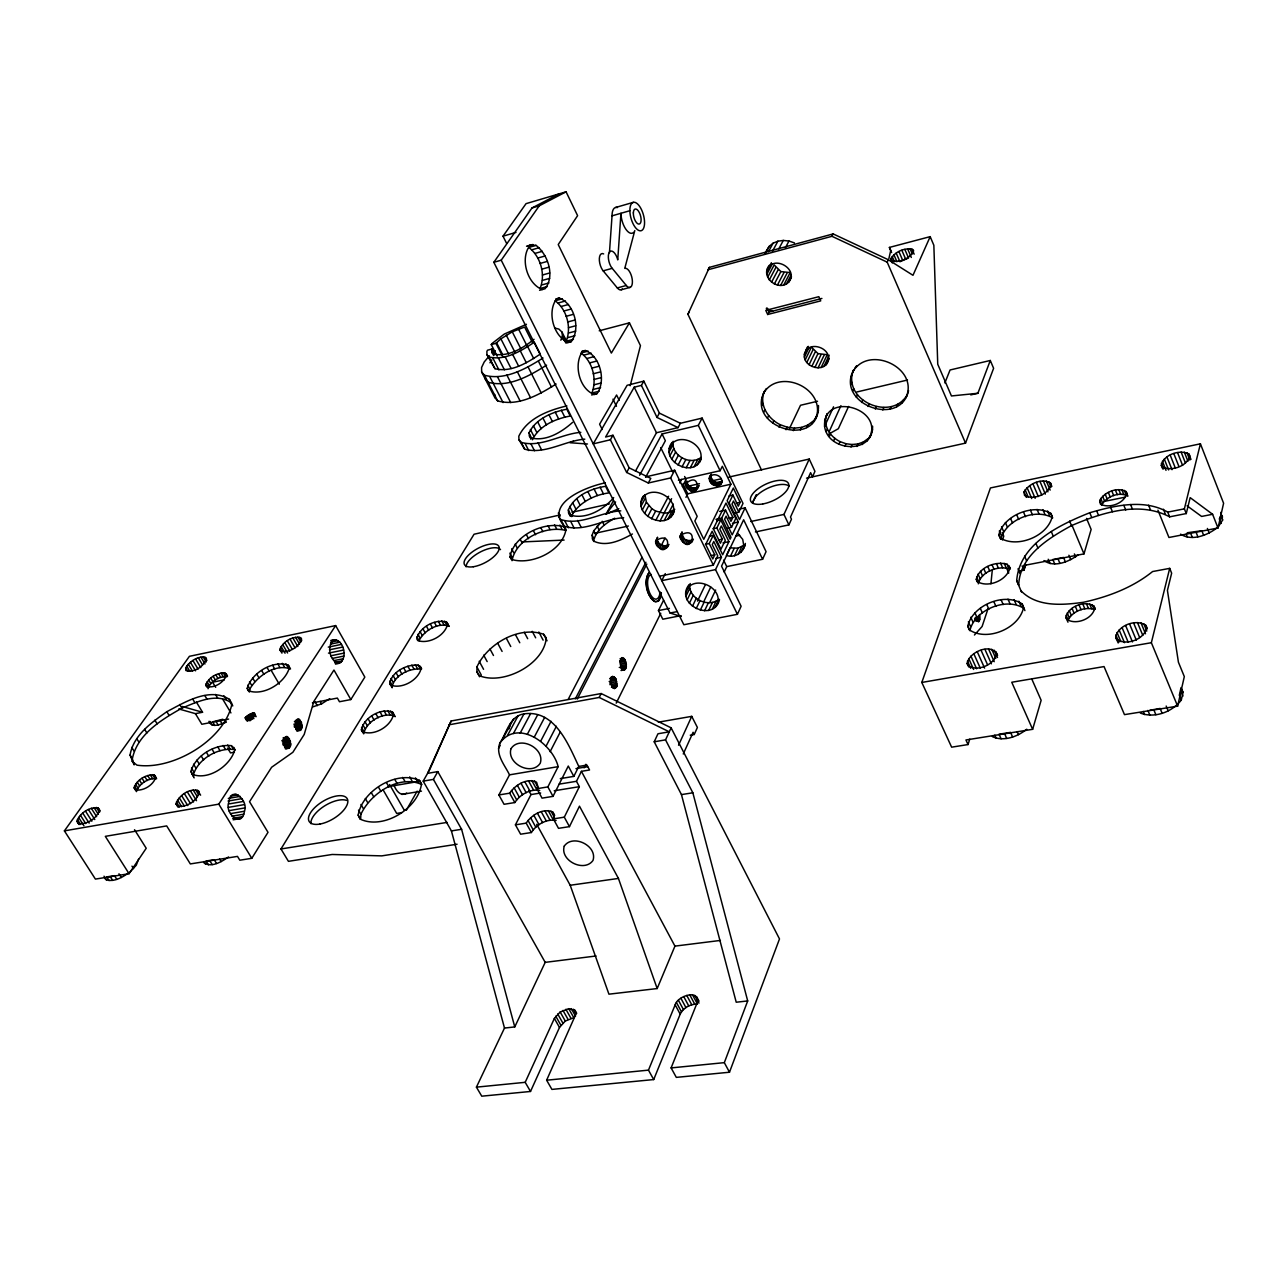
<?xml version="1.0" encoding="UTF-8"?>
<svg xmlns="http://www.w3.org/2000/svg" width="1288" height="1288" viewBox="0 0 1288 1288"><rect width="100%" height="100%" fill="white"/><g stroke="black" fill="none" stroke-linecap="round" stroke-linejoin="round"><path stroke-width="1.5" d="M547.287 286.548L540.01 288.544C545.854 274.827 540.686 256.36 528.772 247.441L536.049 245.364C548.076 254.573 555.128 276.147 545.049 288.77L539.575 290.283M908.555 390.618C900.167 428.421 834.865 403.547 853.799 369.624L850.708 378.205M907.01 395.158C892.407 419.808 848.373 403.708 851.851 375.694M869.819 437.179C883.294 407.314 822.758 391.745 824.578 426.344C827.83 451.943 873.28 454.664 872.588 426.183M722.246 481.471L720.733 484.191L722.214 481.229L716.45 482.533L713.359 484.9L713.391 481.052L710.863 477.124L711.201 474.387C704.472 480.875 716.82 490.406 721.522 483.081C724.081 476.657 713.166 471.328 709.704 477.349M447.661 623.778C445.439 635.548 429.001 644.419 417.795 640.587L416.813 638.945C419.196 627.24 435.392 618.498 446.63 622.168L449.077 626.387M1181.305 700.028L1183.028 692.381L1181.048 687.583L1179.325 695.23L1181.305 700.028C1172.273 712.006 1154.563 718.656 1140.266 713.021M335.524 663.932C350.159 663.851 344.315 634.791 330.758 640.506M1161.309 465.29C1163.45 454.664 1179.599 449.206 1188.824 453.923L1189.774 455.517C1187.761 466.208 1171.404 471.746 1162.211 466.9L1161.309 465.29L1162.758 468.945M302.133 727.157C296.803 702.459 290.428 741.84 302.133 727.157L296.337 728.251M290.75 744.963C284.825 719.767 279.464 760.178 290.75 744.963L284.922 746.042M244.446 811.247C248.906 800.073 231.051 785.326 228.781 802.327C224.257 813.549 242.208 828.313 244.446 811.247L230.584 813.597M391.938 687.341C394.16 675.476 409.037 668.134 420.403 669.084L418.198 665.123C406.831 664.206 391.971 671.531 389.701 683.381L390.667 685.136C402.13 689.418 418.954 679.951 421.208 667.925L418.198 665.123M1115.73 637.335C1117.598 625.372 1135.952 618.659 1145.724 625.244L1146.706 627.24C1145 639.267 1126.388 646.077 1116.664 639.331L1115.73 637.335L1118.193 642.97M975.177 617.66L978.51 621.911L979.765 619.447L979.46 614.521M701.075 459.22C692.928 479.442 658.393 459.816 672.111 442.412M360.93 814.29L360.592 819.265L358.161 815.095C362.331 790.623 396.318 770.079 419.437 780.351L421.82 784.553C399.312 774.201 370.445 793.408 360.93 814.29L358.499 810.136M697.227 464.807L701.026 457.465C689.982 465.918 670.839 455.292 673.141 441.285M394.869 716.225C383.116 711.572 366.114 721.57 363.683 733.822L361.381 729.829C363.844 717.577 380.829 707.595 392.582 712.2L395.094 716.724M1099.694 500.517L1100.371 504.027C1109.161 509.018 1124.778 503.318 1126.839 493.111L1126.002 491.533C1117.26 486.687 1104.331 492.08 1099.694 500.517L1101.594 505.105C1106.199 496.653 1119.159 491.275 1127.886 496.138L1126.002 491.533M609.449 252.673L612.042 215.837A14.651 6.504 74.5 0 1 617.419 207.561M1065.949 617.435C1067.961 606.471 1084.77 600.015 1093.931 606.101L1094.768 607.936C1092.868 618.948 1075.85 625.501 1066.738 619.287L1065.949 617.435L1067.977 622.201M990.923 583.77L992.275 570.23M1169.633 516.842C1138.914 500.63 1101.401 512.785 1071.503 525.617C1048.48 538.207 1019.533 555.853 1018.711 585.203L1016.699 580.582C1019.5 543.697 1059.477 524.876 1089.761 512.737C1114.49 505.621 1144.066 498.569 1167.733 512.125L1169.633 516.842L1186.264 513.558L1190.16 497.635L1212.604 514.282L1217.997 528L1168.94 537.482L1157.944 510.193M1024.024 491.919L1024.524 495.429C1033.362 500.469 1048.657 494.415 1051.089 484.417L1050.332 482.823C1041.573 477.929 1028.822 483.676 1024.024 491.919L1026.343 497.361M1050.766 513.332L1052.682 517.873C1035.375 507.762 1005.638 519.708 1000.776 539.286L998.828 534.778C1003.722 515.216 1033.443 503.286 1050.766 513.332L1052.232 516.536C1047.756 536.307 1017.327 548.543 1000.164 538.014L998.828 534.778M279.995 649.732C282.265 641.827 293.101 635.306 301.038 637.93L301.585 639.073C299.396 646.995 288.432 653.58 280.526 650.891L279.995 649.732L281.959 653.129M995.978 651.712L996.719 653.676C994.513 664.866 977.141 672.288 967.868 665.365L967.159 663.384C969.027 651.712 992.146 642.068 997.588 655.351M978.284 583.834C981.15 571.631 997.749 565.464 1009.084 568.829L1007.103 564.257C995.753 560.908 979.154 567.074 976.272 579.278L977.077 581.387C987.816 588.471 1007.087 580.405 1009.905 567.928L1007.103 564.257M661.404 592.995L658.667 600.916L655.077 601.721C646.367 595.925 643.388 581.387 649.023 572.596M1024.137 608.58C1006.363 596.569 974.533 609.884 969.88 630.669L967.803 626.032C972.52 605.279 1004.302 591.949 1022.109 603.895L1024.926 610.609M626.258 667.506L625.195 660.003L622.056 657.588C618.53 660.503 620.108 667.587 623.811 669.824L626.258 667.506L620.88 668.52M616.888 686.279L615.809 678.696L612.621 676.297C609.063 679.227 610.625 686.424 614.392 688.661L616.888 686.279L611.462 687.277M249.856 688.983L249.405 692.042L247.199 688.323C251.691 672.932 272.847 659.81 288.351 665.236L290.508 668.971C275.391 663.336 257.342 675.991 249.856 688.983L247.666 685.264M585.283 350.497L582.675 351.35C573.208 364.005 579.181 389.169 594.428 394.547L597.036 393.613C606.229 380.829 600.369 356.132 585.283 350.497L581.677 351.431M599.129 391.23L591.9 393.033C597.117 379.638 592.786 361.574 580.985 353.009L588.214 351.141M559.378 298.059L556.69 298.816C546.756 311.519 553.325 336.893 568.604 342.479L571.26 341.626C580.92 328.81 574.496 303.92 559.378 298.059L555.756 299.041M573.434 339.34L566.173 341.24C571.695 327.699 566.962 309.49 555.128 300.764L562.373 298.8M208.06 688.726C210.347 681.223 219.507 676.136 227.139 676.667L224.965 673.012C217.334 672.513 208.173 677.569 205.871 685.071L206.305 686.23C213.888 689 224.241 682.35 226.559 674.88L224.965 673.012M194.134 777.904L193.232 775.247C197.756 759.147 217.318 747.7 233.643 749.471L231.357 745.655C215.032 743.933 195.486 755.364 190.914 771.448L193.361 776.632M176.07 803.905C178.485 795.437 190.286 787.306 198.771 791.106L199.254 792.523C196.919 801.104 186.454 807.463 177.744 806.288L176.07 803.905L178.13 807.238M185.681 667.812L185.81 670.485C193.538 673.205 203.971 666.46 206.466 658.925L206.016 657.782C198.465 655.045 189.626 661.517 185.681 667.812L187.742 671.241M138.541 859.209L136.27 865.23L129.975 871.928M1025.184 564.466L1023.992 570.182L1020.193 570.922M154.286 775.006L156.605 778.757C148.458 777.823 138.911 783.7 136.464 791.589L134.113 787.837C136.592 779.948 146.124 774.072 154.286 775.006L155.8 777.179C153.385 785.1 143.757 791.025 135.594 790.027L134.113 787.837M334.542 639.717C325.961 644.403 329.535 662.29 339.291 663.175M230.874 701.815L229.409 699.336C209.542 686.81 184.925 702.169 166.844 711.701C151.533 722.536 133.324 735.271 130.072 755.09L134.129 764.863L132.358 758.777C137.285 734.176 161.644 719.622 181.914 708.142C196.887 702.057 216.674 692.171 231.615 703.039L232.758 705.937M890.781 259.452C894.114 251.885 905.367 246.958 913.16 249.727L913.643 250.822C910.391 258.421 899.024 263.38 891.248 260.562L890.781 259.452L892.278 262.897M1217.997 528L1223.6 503.254L1200.416 443.813L990.44 487.943L921.805 682.447L951.639 747.169L968.029 744.561L965.936 739.972L1032.638 729.314L1011.756 682.254L1104.041 666.572L1124.472 714.631L1177.635 706.146L1184.316 676.603L1178.423 662.225L1167.427 590.403L1171.645 573.176L1169.697 568.362L1152.583 571.55C1132.683 587.618 1108.082 596.875 1083.305 602.301C1062.359 605.183 1036.904 607.276 1020.853 590.693M888.881 258.63L890.716 250.564L889.396 247.425L930.178 236.638L933.848 245.284L937.745 364.246L951.446 395.963L977.882 393.275L990.295 360.479L950.061 369.978L944.877 382.922M76.974 821.245C79.727 813.082 89.532 806.739 98.097 807.817L99.562 810.152C96.874 818.347 86.972 824.755 78.391 823.612L76.974 821.245L79.115 824.594M539.72 790.43C530.093 788.707 519.998 794.583 514.846 802.553L504.059 804.292L498.875 794.954L509.517 774.845C504.848 765.12 495.268 754.671 499.841 743.112C506.748 732.92 509.565 716.144 523.958 713.89C554.806 709.366 568.362 744.416 578.795 766.441L573.836 776.39L560.28 778.628M509.13 728.799L510.451 723.502M1177.635 706.146L1151.359 642.712L1169.697 568.362M1186.264 513.558L1184.38 508.841L1200.416 443.813M630.186 385.756L640.458 345.619L629.446 322.837L599.226 330.791M634.791 230.568L624.761 268.419L625.791 268.307A9.885 4.411 75 0 1 632.392 281.074A9.885 4.411 75 0 1 626.58 285.839L611.559 267.534A9.95 4.476 74.8 0 1 609.305 252.303A9.95 4.476 74.8 0 1 617.306 258.308L617.741 259.886L620.945 213.293A14.683 6.472 74.5 0 0 625.646 228.926A14.683 6.472 74.5 0 0 633.664 232.355M674.381 511.078C667.474 532.556 630.83 514.443 643.404 495.993M655.56 541.829L657.54 537.386L655.56 541.829C665.622 564.836 676.57 528.708 655.93 540.509M672.787 514.186C679.211 497.506 650.746 483.322 641.762 499.068M685.425 484.03C703.554 467.592 698.225 507.955 685.425 484.03L686.955 481.084C686.456 487.009 695.858 490.889 699.046 485.479L697.549 488.442M680.032 536.597L682.012 532.137L680.032 536.597C690.078 559.765 701.3 523.363 680.418 535.277M767.471 268.838C774.619 254.831 799.011 269.562 788.755 282.072C778.773 292.392 759.421 276.92 769.355 265.312M1032.638 729.314L1041.139 700.286L1031.672 678.744M1024.008 565.464L1083.981 553.888L1091.145 529.449L1086.541 518.388M719.509 599.628C713.713 623.36 673.882 603.959 689.032 584.72M818.492 405.527C818.975 451.669 741.019 425.378 766.344 388.574M761.562 399.522L764.573 391.117M717.255 604.442C723.582 588.149 695.745 574.625 686.697 589.485M726.4 555.466C735.303 558.38 743.836 552.246 745.382 543.439M804.372 354.329C807.415 340.402 830.438 346.794 828.522 359.964C825.399 373.794 802.537 367.434 804.372 354.329L808.236 346.359M815.465 418.745L818.508 410.309M824.562 421.063L827.282 413.609L826.139 416.137M968.029 744.561L969.767 739.151M1025.795 564.579L1023.992 570.182L1022.109 565.835M536.71 824.32L570.198 885.259L608.934 994.175L657.17 988.556L618.433 878.432L579.471 806.175L569.457 826.638L558.509 828.329L553.357 818.894L554.21 816.302L552.987 812.261C543.407 807.479 531.493 814.982 526.196 823.145L515.425 824.835L520.61 834.189L531.381 832.531C536.404 824.529 546.547 818.637 556.11 820.504M988.009 608.741L982.1 626.499L974.436 635.016M1002.466 539.962L1003.755 536.178L1002.161 532.508M905.947 397.702C919.503 367.772 868.225 344.121 852.672 372.119M573.836 776.39L568.282 766.054L553.019 796.37L542.039 798.141L536.887 788.707L537.772 786.147L536.581 782.17C526.937 777.55 515.087 785.068 509.678 793.183L498.875 794.954M614.746 518.211C606.246 523.041 597.02 529.288 594.122 539.141L592.126 535.196L593.72 530.833L600.933 522.461M568.716 1008.681L575.011 1010.339L576.01 1013.881L546.627 1080.213L551.924 1089.407L653.708 1079.569L648.476 1070.135L675.154 1004.849C677.488 996.027 699.159 988.846 697.323 1002.354L671.112 1067.913L676.313 1077.38L729.491 1072.228L779.498 938.952L671.129 727.833L601.174 693.54L451.122 720.99L427.584 773.364L437.791 771.609L545.194 962.361L514.765 1026.922L504.494 1028.065L476.415 1087.153L481.76 1096.185L530.511 1091.467L559.491 1027.454L565.287 1021.046L573.82 1017.713L568.716 1008.681L560.183 1012.014L554.371 1018.422L525.198 1082.322L530.511 1091.467M806.529 478.17L965.533 443.12L993.611 368.304L990.295 360.479M729.491 1072.228L724.323 1062.648L747.7 1000.937L692.847 792.796L665.542 739.859L671.129 727.833M573.096 513.043L571.727 516.601L568.346 509.984C574.416 495.703 591.047 488.522 605.585 486.301L608.902 492.934C595.12 494.705 581.226 501.515 573.096 513.043L569.715 506.442M710.493 476.222L711.201 474.387L709.334 478.653L710.831 475.707L709.849 481.503L711.346 478.556L710.718 482.839L712.2 479.893L711.91 483.998L713.391 481.052L716.45 482.533L714.969 485.479L718.092 482.742L716.611 485.705L719.67 482.598L718.189 485.56L721.087 482.082L719.606 485.045L722.214 481.229M623.698 517.728C604.153 518.694 583.77 532.749 564.241 526.164C543.922 502.739 588.053 486.236 605.328 482.855M476.898 666.975C487.476 643.871 518.678 625.63 543.616 634.26L546.257 637.93C544.019 664.495 503.286 685.425 479.361 675.717L476.946 671.917L476.898 666.975L481.293 675.073M653.708 1079.569L680.193 1014.139C683.3 1007.828 690.513 1003.819 697.484 1004.125L692.493 994.819M512.028 560.699C515.78 539.286 545.597 525.101 565.818 530.463L563.822 526.583C543.584 521.286 513.799 535.438 509.984 556.835L511.352 559.411M699.561 462.167C707.804 446.195 680.579 430.884 670.549 445.326M902.067 402.87L903.13 400.327M657.17 988.556L674.944 946.116L581.419 771.335L589.55 769.983L586.942 765.072L578.795 766.441M896.657 406.799L897.72 404.255M890.089 409.23L891.167 406.686M532.427 439.788C539.109 425.7 555.643 418.664 570.262 416.04L566.833 409.23C552.214 411.886 535.679 418.906 528.949 432.977L530.849 439.224M882.795 410.003L883.89 407.459M866.695 441.365L870.913 434.636M871.461 432.269L872.556 429.725M862.3 444.537L863.395 441.977L867.79 438.806M560.827 340.209L562.421 336.538L562.035 332.127L558.895 329.1L555.16 328.15M856.939 446.485L858.05 443.925L863.395 441.977M875.293 409.069L876.387 406.541M868.064 406.509L869.175 403.981M850.998 447.081L852.109 444.521L858.05 443.925M1218.255 526.873L1222.586 520.094L1220.799 512.495L1222.586 520.094M451.122 720.99L429.773 769.516L423.189 781.124L451.412 830.905L504.494 1028.065M1220.815 515.554L1219.334 518.903L1221.121 523.443M446.63 622.168L448.771 626.081C437.662 622.297 424.058 630.685 419.035 640.683L416.893 636.787M861.608 402.484L862.719 399.956M844.848 446.292L845.975 443.732L852.109 444.521M838.923 444.167L840.05 441.623C831.485 437.421 824.497 428.469 825.721 418.536M856.327 397.268L857.454 394.756M930.178 236.638L912.983 275.294L888.318 259.741L833.143 233.917L709.414 267.373L708.062 269.739L831.951 236.3L887.19 262.156L965.533 443.12M848.599 406.412L838.359 428.695L828.57 434.217M833.61 440.866L834.753 438.323M852.608 391.214L853.735 388.702M690.271 735.19L694.232 734.514L697.404 727.479L691.736 716.353L658.297 722.182M755.444 531.96L788.9 524.892L791.476 519.177L790.494 517.1L810.603 472.664L812.503 476.769L814.95 471.36L809.25 459.059L728.879 477.075M829.263 436.6L830.406 434.056M761.53 470.072L687.921 314.272L709.414 267.373M683.268 753.995L693.089 732.292L694.232 734.514M829.07 431.866L840.951 405.639M850.692 384.709L851.819 382.198M826.188 431.641L827.331 429.113M629.446 322.837L611.349 353.089L558.219 244.559L577.604 215.66L566.076 191.815L539.253 205.822L501.225 260.192L683.848 624.728L737.428 614.312L741.115 606.262L721.538 566.173L743.643 519.789L762.593 559.266L726.738 566.623L724.178 572.033M762.593 559.266L766.07 551.65L745.108 507.858L739.28 509.13M678.551 745.237L691.736 716.353M788.9 524.892L783.957 514.427L809.25 459.059M824.578 426.344L825.737 423.816M824.803 425.99L833.545 406.815M811.826 423.768L816.64 416.217M887.19 262.156L888.318 259.741M806.674 427.584L807.85 425.056L813.002 421.24M715.226 607.195L718.994 599.194C708.416 608.194 688.935 598.759 689.627 584.832M740.954 552.439L744.512 544.872L738.105 548.157L730.006 547.899L727.124 553.953M742.967 549.702L745.092 545.162M747.7 1000.937L736.221 1002.225L681.449 794.599L654.207 741.791L657.959 733.774L669.277 731.826L599.194 697.452L448.932 724.822M800.363 429.934L801.555 427.407L807.85 425.056M708.658 610.48L712.441 602.462M734.53 555.74L738.105 548.157M826.123 364.762L829.15 358.354M712.296 609.256L716.064 601.238M738.072 554.5L741.647 546.917M704.584 610.77L708.384 602.768M730.538 556.062L734.128 548.495M709.672 602.623L715.645 590.033M821.132 367.531L827.218 354.699L817.977 353.604L811.424 347.116L805.225 359.883M793.328 430.675L794.519 428.147L801.555 427.407M823.885 366.468L829.182 355.23M756.233 494.705L752.466 502.626L756.088 496.283A20.801 9.048 -25.1 0 1 789.109 486.075M818.073 367.869L824.175 355.053M789.431 428.614L800.524 405.269L817.526 401.26M493.707 355.617L491.968 352.22L492.193 348.951L494.801 354.055M814.902 367.499L821.019 354.683M703.876 601.464L710.718 587.087M786.034 429.741L787.242 427.23L794.519 428.147M700.334 610.126L704.15 602.14M697.5 601.094L705.261 584.945M811.843 366.42L817.977 353.604M696.196 608.596L700.028 600.611M737.428 614.312L715.532 569.618L721.457 557.253L713.761 541.507L712.248 544.647L717.754 555.917L713.327 565.11L659.537 576.203M713.23 535.389L709.253 543.536L714.776 554.838L712.779 558.96L705.695 544.454L712.151 531.3L720.926 549.316L725.273 540.268L719.831 529.062L721.328 525.971L728.928 541.652L722.665 554.742L713.23 535.389L709.398 536.211M731.504 527.323L735.754 518.484L727.157 500.646L733.323 488.072L740.149 502.288L738.266 506.184L732.92 495.075L729.121 502.884L738.33 522.026L732.18 534.858L724.613 519.209L726.11 516.166L731.504 527.323L727.575 528.161M745.108 507.858L739.489 519.595L732.003 504.043L733.468 501.032L738.813 512.141L734.901 512.978M692.461 606.278L696.309 598.292M778.982 427.214L780.206 424.702C769.918 419.647 761.562 408.956 762.802 397.042M809.089 364.697L815.256 351.914M738.813 512.141L742.999 503.447L702.121 418.101L680.386 423.285L659.392 413.11L643.839 381.135L627.111 385.305L593.237 443.861L610.383 439.772L612.975 435.247L629.172 467.866L650.794 478.379L648.315 483L626.644 472.454L610.383 439.772M689.37 603.315L693.218 595.346M806.835 362.475L813.018 349.692M725.563 510.145L721.683 518.082L731.004 537.321L730.119 539.173L720.781 519.917L716.869 527.935L722.327 539.173L720.378 543.214L713.359 528.804L725.981 503.061L732.872 517.357L730.956 521.318L725.563 510.145L719.67 511.416M804.388 357.098L809.041 347.535M772.639 423.269L773.863 420.757M687.116 599.934L690.996 591.965M1092.16 604.716L1094.172 609.482C1084.786 606.439 1072.614 611.108 1068.155 620.027L1066.11 615.278M685.747 592.77L690.255 583.544M685.892 596.328L689.756 588.375M805.934 350.143L807.496 346.955M767.423 418.165L768.646 415.67M678.406 480.166L720.089 470.732L722.31 466.304L730.908 484.208L703.779 539.286L694.844 521.028L697.194 516.343L674.671 470.233L645.513 476.898M763.687 412.241L764.927 409.745M569.457 826.638L564.305 817.172L579.359 786.678L576.477 781.301L581.419 771.335M761.691 405.881L762.931 403.386M584.124 767.857L585.911 764.267M616.211 703.151L660.76 613.281M689.193 543.697L690.771 540.541L693.363 539.189L691.801 542.329M690.626 543.182L692.203 540.026M681.046 615.616L662.805 619.206L658.442 610.576L663.594 600.256M685.876 543.584L687.454 540.445L690.771 540.541M687.567 543.826L689.144 540.686M682.737 542.055L684.314 538.915L681.626 533.457M684.218 542.989L685.812 539.833L687.454 540.445M713.359 484.9L714.84 481.937M831.951 236.3L833.143 233.917M599.194 697.452L601.174 693.54M680.096 538.046L681.69 534.906M680.595 539.495L682.173 536.355M681.497 540.863L683.075 537.724M665.3 573.627L661.758 580.646L715.532 569.618M666.089 548.382L668.842 544.405L667.232 547.545M695.649 490.39L697.162 487.428M696.776 489.553L698.273 486.59M536.887 788.707L547.867 786.904L558.155 766.65C552.649 743.901 517.712 718.221 499.841 743.112M663.062 549.026L664.672 545.887L667.699 545.243M692.686 491.05L694.2 488.088M664.672 548.881L666.266 545.742M694.264 490.889L695.761 487.943M659.746 548.173L661.356 545.033L664.672 545.887M689.466 490.245L690.98 487.283M661.469 545.114L665.091 538.03M685.957 497.345L687.776 493.819L730.908 484.208M661.388 548.785L662.982 545.645M691.06 490.825L692.574 487.862M245.235 717.706C247.908 729.137 265.183 702.54 245.235 717.706L247.216 721.055M656.123 544.711L657.733 541.572L657.17 538.706M685.957 486.864L687.486 483.918M670.758 517.084L673.978 510.869M550.105 751.709L560.312 731.906M577.217 699.078L646.801 564.064M657.025 546.08L658.635 542.94L657.733 541.572M686.826 488.2L688.339 485.238M515.425 824.835L530.994 794.567L540.67 792.989M658.249 547.255L659.875 544.116L658.635 542.94M688.017 489.343L689.531 486.397M664.173 520.594L668.214 512.817L674.767 509.307M668.714 512.93L673.286 504.123M682.399 486.51L686.053 479.458L684.604 476.496M788.755 282.072L791.508 276.759M694.087 466.707L697.887 459.349M655.624 543.262L657.234 540.139M667.828 519.273L671.853 511.497M685.49 485.447L687.003 482.501M575.285 698.949L645.884 562.228M664.318 512.64L671.579 498.665M679.758 482.936L681.577 479.442M660.068 520.964L664.109 513.204L668.214 512.817M767.68 314.497L820.714 300.877L818.83 296.691L765.78 310.376L767.68 314.497L768.936 312.082L821.905 298.446M568.282 699.191L641.971 557.382M783.748 284.986L790.188 272.589L780.866 271.575L774.185 264.942L767.632 277.274M546.128 746.042L556.384 726.271M690.32 467.705L694.135 460.363M786.501 283.859L791.106 275.004M780.657 285.389L787.129 272.992M686.214 467.769L690.03 460.428M682.028 466.884L685.86 459.542M777.453 285.034L783.941 272.654M655.769 520.368L668.601 496.234M540.751 741.035L551.055 721.296M534.311 737.042L544.679 717.352M648.315 483L670.629 477.945L674.671 470.233M639.605 475.24L662.064 433.959L698.305 425.362L702.121 418.101M678.052 465.097L681.899 457.771M774.362 283.956L780.866 271.575M651.583 518.822L655.656 511.078L664.109 513.204M674.542 462.537L678.422 455.211M647.767 516.472L651.857 508.712L646.415 502.207L644.95 494.785L640.828 502.497M771.56 282.217L778.097 269.852M527.291 734.353L537.724 714.695M644.612 513.429L648.717 505.701M785.39 247.747L788.964 241.033L794.438 242.917M769.274 279.947L775.811 267.582M642.31 509.935L646.415 502.207M671.756 459.381L675.636 452.072M669.019 452.152L672.916 444.859M641.021 506.216L645.143 498.488M520.159 733.146L530.64 713.52M766.698 271.526L771.399 262.736M778.821 248.842L783.313 240.437L788.964 241.033M669.873 455.839L673.769 448.546M766.746 274.408L772.381 263.847M513.429 733.5L523.958 713.89M772.478 251.257L777.888 241.194L783.313 240.437M635.435 471.183L656.461 432.752L678.052 427.632L680.386 423.285M669.245 448.578L672.368 442.75M507.536 735.384L518.114 715.79M768.517 251.627L773.042 243.223L777.888 241.194M764.589 253.881L769.129 246.411L773.042 243.223M502.9 738.668L513.51 719.074M765.507 253.124L769.129 246.411M498.536 748.409L500.308 745.14M645.803 476.963L665.365 440.738L662.064 433.959M626.644 472.454L629.172 467.866M678.052 427.632L657.009 417.441L659.392 413.11M618.836 508.663L606.052 514.137L613.603 500.436M423.189 781.124L433.428 779.385L437.791 771.609M406.3 810.281L417.167 791.138M687.921 314.272L689.273 311.873M612.975 435.247L605.618 437.002L634.211 387.189L641.408 385.402L643.839 381.135M457.095 844.22L381.763 855.876L332.175 854.475L288.432 861.334L280.977 848.969L474.065 534.23L560.312 514.894M350.835 699.561L364.842 677.102L335.637 625.582L189.417 656.317L64.4 830.873L95.409 879.092L129.074 873.715L105.326 836.347L166.683 825.914L190.334 863.926L237.491 856.391L239.826 860.207L251.788 858.307L268.001 832.322L249.534 801.716L271.639 767.246L292.859 752.305L304.209 734.434L313.821 701.445L333.962 670.034L350.835 699.561L339.469 701.735L337.359 698.08L312.92 702.797M64.4 830.873L218.783 804.147L335.637 625.582M489.955 362.797L491.839 359.964M129.074 873.715L146.22 848.277L134.532 829.714M763.333 393.597C777.308 368.851 820.633 385.579 817.349 412.82M681.223 616.533L670.034 613.008L493.819 262.301L532.024 207.948L558.96 193.925M506.587 243.352L503.012 236.171L526.051 203.649L566.076 191.815M613.684 497.603C603.766 509.565 586.201 519.789 570.439 515.152L568.588 512.946L568.346 509.984M854.749 368.32L856.649 365.712M606.052 514.137L615.6 501.918M489.392 355.81L484.224 361.96L481.583 367.499L481.648 372.023L494.801 397.573L497.651 400.874C518.114 406.767 539.221 394.675 556.094 384.033M497.216 356.229L491.275 344.572L492.499 343.123L504.268 334.075L526.438 324.286M491.275 344.572L495.961 343.333L500.903 338.841L512.27 331.821L524.619 327.055L532.298 342.334M536.049 245.364L530.173 245.171C519.708 257.97 526.905 283.698 542.296 289.542M572.645 422.319C561.697 432.108 546.032 441.865 530.881 437.872L529.11 435.811M534.021 339.308C522.992 348.146 508.277 357.211 493.674 354.071L491.968 352.22M492.306 353.25L495.236 350.706M1026.761 729.217C1017.52 736.704 1003.803 741.856 992.34 736.623M1216.902 527.951C1207.178 535.406 1191.835 541.443 1180.581 534.15M1043.972 560.57C1054.405 568.04 1069.153 561.632 1078.314 554.726M228.556 856.939C221.81 861.591 211.329 868.273 203.585 862.541M128.575 872.942C122.296 877.37 114.294 882.167 106.373 879.865L104.682 878.336M329.712 698.659L321.598 703.844L313.145 706.79M546.595 365.148C529.658 375.758 508.631 387.897 488.072 382.246L485.254 379.026M486.945 354.715L494.995 368.706C511.143 372.747 527.323 362.749 540.284 354.055L534.327 342.206C521.318 350.883 505.186 360.898 488.989 356.969L486.945 354.715L486.88 351.495L487.492 350.207L492.193 348.951M481.648 372.023L484.465 375.227C505.041 380.781 526.051 368.626 543.021 358.016M406.67 793.022L404.577 794.245C399.071 795.26 395.593 789.447 393.903 785.068M632.424 533.989C621.363 540.107 607.405 546.869 594.798 541.636L592.48 538.899L592.126 535.196M904.836 249.373L908.539 258.002L899.942 261.738L896.223 253.124M573.45 441.237L569.988 442.734L587.473 443.99M224.933 719.815L226.35 722.182L218.187 725.047L214.758 725.386L212.633 721.844L222.824 719.235M532.024 207.948L539.253 205.822M503.012 236.171L516.005 232.404M615.648 207.465L633.39 202.329M612.042 215.837L629.864 210.717A14.715 6.44 74.5 0 1 640.683 208.076A14.715 6.44 74.5 0 1 641.07 230.745A14.715 6.44 74.5 0 1 629.864 210.813M526.534 246.217L530.173 245.171M527.5 246.072L532.958 244.495M531.976 249.759L539.237 247.682M493.819 262.301L501.225 260.192M535.051 253.382L542.312 251.321M537.788 258.051L545.049 255.99M540.026 263.46L547.287 261.416M541.604 269.24L548.865 267.196M542.425 275.004L549.686 272.976M542.425 280.382L549.686 278.369M541.604 285.002L548.881 282.99M603.653 253.913A9.934 4.492 74.8 0 0 599.355 258.325A9.934 4.492 74.8 0 0 602.543 270.013L603.17 270.834L612.17 268.355M312.421 702.781L315.158 702.024L317.267 705.663M558.235 302.954L565.48 300.99M603.17 270.834L617.322 287.932L626.29 285.485M621.331 289.752L630.283 287.321M561.23 306.447L568.459 304.499M563.903 311.004L571.131 309.056M566.092 316.301L573.321 314.353M567.638 321.984L574.883 320.052M568.459 327.699L575.688 325.767M1054.679 563.903L1052.811 559.507L1063.502 557.446L1065.369 561.842M568.475 333.029L575.72 331.129M1187.23 532.749L1201.833 530.72L1203.62 535.261M567.702 337.649L574.947 335.749M565.818 343.059L571.26 341.626M584.011 355.086L591.24 353.218M586.942 358.467L594.154 356.615M589.566 362.91L596.779 361.059M591.723 368.127L598.92 366.291M593.253 373.762L600.466 371.926M109.094 880.573L106.743 876.903L114.471 875.663L116.822 879.35M594.074 379.429L601.271 377.609M594.106 384.774L601.319 382.955M208.415 864.795L206.08 861.012L214.194 859.708L216.545 863.507M593.366 389.411L600.594 387.591M591.595 394.965L597.036 393.613M566.881 405.897C548.543 410.244 527.372 418.165 518.806 436.23L518.967 439.788L524.667 449.174C544.695 454.906 564.949 440.625 584.8 439.176M518.967 439.788L521.157 442.348C541.041 447.983 561.117 433.831 580.824 432.349M1001.098 738.829L999.021 734.208L1010.549 732.373L1012.626 737.01M1149.862 710.251L1160.118 708.448L1162.114 713.246M856.81 391.987L907.509 380.024M970.766 394.901L977.882 393.275M572.065 512.254L609.321 503.898M687.728 486.317L699.481 483.676M711.25 481.036L721.039 478.846M558.557 516.778L560.827 519.531C580.55 526.067 601.061 511.867 620.784 510.869M729.024 495.928L732.92 495.075M564.112 540.075L522.22 541.926M595.281 533.248L628.399 526.019M736.253 503.141L740.149 502.288M715.999 519.306L721.683 518.082M716.981 520.738L720.781 519.917M728.96 518.195L732.872 517.357M732.47 523.282L738.33 522.026M713.053 528.74L716.869 527.935M750.791 521.511L783.957 514.427M735.77 536.114L739.698 535.277M718.527 539.978L722.327 539.173M705.405 544.341L709.253 543.536M723.019 542.892L728.928 541.652M710.944 555.643L714.776 554.838M715.726 558.445L721.457 557.253M332.578 640.555L336.345 639.766M330.646 642.165L338.181 640.619M330.501 644.129L339.935 642.181M328.279 647.107L341.465 644.386M329.519 649.78L342.705 647.075M328.472 653.129L343.542 650.054M330.742 655.801L343.928 653.129M224.321 679.822L212.617 682.205L215.676 687.325M1104.074 501.435L1125.406 497.12M332.529 658.377L343.848 656.075M333.85 660.631L343.284 658.731M334.735 662.402L342.286 660.889M335.266 663.545L340.934 662.402M658.442 610.576L669.406 608.403M1167.733 512.125L1184.38 508.841M670.034 613.008L677.263 611.591M178.758 708.947L195.422 713.649L202.538 712.264L196.42 702.105M1212.604 514.282L1201.607 516.44L1187.053 505.798M228.62 719.09L201.83 724.259L195.422 713.649M620.091 658.715L623.666 658.039M295.499 720.411L299.363 719.686M294.421 721.522L300.233 720.427M620.88 659.537L624.471 658.86M295.194 722.568L300.99 721.473M619.818 661.018L625.195 660.003M620.414 662.418L625.775 661.404M293.857 724.226L301.601 722.761M620.832 663.964L626.21 662.95M302.004 724.21L294.276 725.659L294.453 727.157L302.197 725.708M621.058 665.574L626.435 664.56M619.287 667.458L626.451 666.121M296.047 729.555L301.859 728.461M297.48 730.264L301.36 729.539M622.281 669.309L625.871 668.633M621.702 670.098L625.292 669.438M296.803 731.037L300.684 730.312M621.009 670.517L624.6 669.841M283.135 737.799L287.031 737.074M284.068 738.169L287.949 737.444M610.657 677.408L614.263 676.731M282.99 739.264L288.834 738.185M609.659 678.551L615.068 677.552M281.814 740.681L289.607 739.231M610.383 679.71L615.809 678.696M282.442 741.969L290.219 740.536M609.192 681.449L616.405 680.112M234.384 752.192L230.52 752.917L227.606 748.07M290.621 741.985L282.845 743.418L283.038 744.931L290.814 743.498M609.61 683.01L616.839 681.674M609.852 684.636L617.065 683.3M976.24 616.92L979.733 616.276M974.581 618.916L979.846 617.95M611.671 685.876L617.081 684.878M976.256 620.091L979.765 619.447M284.632 747.362L290.46 746.299M975.998 621.299L979.508 620.655M286.065 748.103L289.961 747.394M612.863 688.098L616.485 687.438M285.373 748.892L289.269 748.167M232.178 794.728L236.139 794.036M230.294 796.177L238.216 794.793M228.314 798.431L240.18 796.354M228.057 801.039L241.903 798.641M921.805 682.447L1151.359 642.712M229.425 803.857L243.271 801.458M228.346 807.367L244.189 804.646M228.749 810.699L244.575 807.979M387.994 786.694L419.598 781.301M654.207 741.791L665.542 739.859M231.888 816.222L243.77 814.193M232.693 818.331L242.611 816.656M233.112 819.796L241.049 818.46M509.517 774.845L558.155 766.65M401.808 794.438L421.482 791.138M575.945 768.614L587.618 766.666M559.056 784.151L576.477 781.301M401.856 812.583L396.688 813.436L383.067 789.786M554.21 790.784L579.359 786.678M280.977 848.969L447.129 822.404M451.412 830.905L461.603 829.295L514.765 1026.922M681.449 794.599L692.847 792.796M553.357 818.894L564.305 817.172M570.198 885.259L618.433 878.432M545.194 962.361L596.07 955.986M674.944 946.116L720.411 940.433M476.415 1087.153L525.198 1082.322M546.627 1080.213L648.476 1070.135M671.112 1067.913L724.323 1062.648M208.914 721.377L212.069 724.935L214.758 725.386M772.687 311.342L766.279 308.363M182.204 706.484L202.538 712.264M840.05 441.623L845.975 443.732M780.206 424.702L787.242 427.23M651.857 508.712L655.656 511.078M684.314 538.915L685.812 539.833M659.875 544.116L661.356 545.033M231.357 745.655L235.302 749.874M191.799 774.088C207.803 781.091 230.407 766.038 234.754 749.922L233.772 747.33M131.827 761.16L136.995 765.153C172.383 770.498 223.355 740.729 231.679 705.083L229.409 699.336M737.509 533.103L742.709 539.382L743.949 546.466M563.436 337.15L565.529 339.179L565.802 342.125M617.322 287.932L617.612 288.271A9.853 4.428 75 0 0 622.297 288.963M563.822 526.583L566.012 529.239C562.776 550.813 532.186 565.368 512.028 559.572L509.984 556.835M77.409 819.442L80.613 824.465M110.301 876.709L112.668 880.396M104.022 876.194L106.373 879.865M82.77 813.114L89.162 823.129M118.963 873.795L121.314 877.498M80.42 815.24L85.749 823.596M78.584 817.397L83.929 825.753M94.024 807.592L98.274 814.274M91.319 808.301L96.632 816.656M88.421 809.524L94.797 819.554M85.507 811.166L91.883 821.181M98.097 807.817L100.223 811.166M96.342 807.415L99.514 812.438M131.988 866.148L133.55 868.611M137.252 782.17L139.587 785.922M135.546 784.215L137.88 787.966M134.467 786.147L136.818 789.898M144.868 776.728L147.186 780.48M130.072 755.09L132.358 758.777M142.066 778.29L144.401 782.041M139.474 780.158L141.809 783.909M209.847 860.803L212.198 864.602M152.531 774.652L154.866 778.419M150.277 774.845L152.596 778.596M203.923 861.575L205.484 864.087M131.746 747.394L134.032 751.065M147.669 775.553L149.988 779.304M181.64 795.646L187.79 805.612M219.604 859.064L221.166 861.591M179.29 797.803L184.409 806.127M177.502 800.009L181.608 806.658M176.408 802.086L179.483 807.077M136.737 738.62L138.991 742.274M190.366 790.719L196.501 800.701M187.372 791.975L193.506 801.957M184.393 793.649L190.527 803.631M144.626 729.33L146.88 732.985M154.898 720.169L157.12 723.824M197.547 790.172L200.606 795.179M195.631 789.786L198.69 794.793M193.184 789.979L197.273 796.628M218.783 804.147L251.788 858.307M193.554 764.235L195.857 768.018M191.51 768.083L193.828 771.882M190.914 771.448L193.232 775.247M201.298 756.12L203.585 759.904M196.887 760.145L199.189 763.945M166.844 711.701L169.066 715.355M212.069 749.262L214.355 753.045M179.708 704.504L181.914 708.142M206.466 752.401L208.769 756.201M192.653 698.998L194.858 702.652M217.72 746.879L220.007 750.663M216.062 721.505L218.187 725.047M227.702 745.011L229.989 748.811M209.944 721.393L212.069 724.935M223.049 745.43L225.336 749.23M207.094 681.835L209.268 685.474M192.926 660.519L198.046 669.084M206.144 683.574L208.318 687.212M205.871 685.071L207.336 687.502M190.415 662.274L195.551 670.839M188.29 664.173L192.395 671.016M220.023 720.411L222.148 723.953M204.84 695.568L207.046 699.239M186.663 666.057L189.755 671.193M203.15 656.832L206.209 661.984M213.196 676.361L215.354 680.016M200.912 657.105L205.001 663.964M223.871 695.713L226.076 699.416M210.733 678.1L212.906 681.738M198.352 657.846L202.441 664.689M222.792 699.271L230.938 712.924M208.656 679.967L210.829 683.606M195.631 659.005L200.735 667.57M215.482 694.441L217.688 698.112M226.108 673.737L227.541 676.168M249.582 714.196L252.545 719.219M223.243 672.771L225.416 676.425M248.246 714.937L251.224 719.96M247.022 715.822L250.001 720.829M221.053 673.028L223.21 676.667M245.992 716.756L247.988 720.105M218.525 673.737L220.683 677.391M215.837 674.88L218.01 678.518M204.889 657.073L206.933 660.503M1221.056 514.492L1222.57 517.035M254.187 713.311L256.167 716.659M253.301 713.166L255.282 716.514M252.19 713.278L254.171 716.627M250.918 713.633L253.897 718.656M249.518 681.722L251.707 685.425M256.811 674.155L258.985 677.858M252.641 677.939L254.815 681.642M271.172 670.324L279.271 684.202M267.131 667.619L269.289 671.322M261.754 670.646L263.911 674.349M360.946 804.485L363.361 808.639M277.757 663.835L279.915 667.538M272.589 665.3L274.747 669.003M280.188 648.202L282.169 651.599M365.325 798.528L367.74 802.682M285.92 663.803L288.077 667.522M282.314 663.32L284.471 667.039M287.337 640.796L292.247 649.297M320.197 701.413L321.598 703.844M284.809 642.583L289.719 651.084M371.347 792.684L373.745 796.837M282.684 644.499L287.61 653M281.106 646.415L285.051 653.225M297.914 636.996L300.845 642.1M295.564 637.286L299.492 644.081M292.891 638.043L297.802 646.544M378.575 787.322L380.974 791.476M290.09 639.251L295 647.751M361.542 727.43L363.844 731.423M389.54 784.521L404.335 810.297M386.561 782.798L388.944 786.952M299.782 637.222L301.73 640.619M368.11 718.801L370.381 722.793M365.019 721.715L367.305 725.724M394.772 779.417L397.139 783.571M362.781 724.661L365.084 728.654M375.903 713.794L378.173 717.786M409.697 776.857L412.063 781.027M371.813 716.096L374.084 720.089M402.645 777.389L405.028 781.542M557.72 1013.978L562.824 1022.994M384.114 710.944L386.384 714.953M555.74 1016.168L560.86 1025.184M554.371 1018.422L559.491 1027.454M380.089 712.039L382.359 716.031M415.412 777.855L417.795 782.041M565.883 1009.277L570.97 1018.309M433.428 779.385L461.603 829.295M562.969 1010.42L568.072 1019.436M390.586 711.04L392.856 715.049M560.183 1012.014L565.287 1021.046M387.688 710.606L389.958 714.615M391.005 678.47L393.21 682.431M389.829 681.111L392.051 685.071M575.011 1010.339L576.718 1013.35M573.45 1009.229L575.994 1013.736M389.701 683.381L392.148 687.776M571.309 1008.649L575.543 1016.184M396.141 672.835L398.346 676.78M393.162 675.653L395.368 679.597M407.861 666.234L410.051 670.195M403.74 667.973L405.945 671.917M399.747 670.227L401.953 674.171M415.332 664.769L417.537 668.714M411.806 665.155L414.012 669.1M420.21 666.202L421.675 668.842M509.678 793.183L514.846 802.553M526.196 823.145L531.381 832.531M420.081 631.571L422.223 635.451M418.004 634.276L420.146 638.172M430.401 624.116L432.543 627.997M517.39 785.358L522.526 794.728M533.828 815.304L538.98 824.674M426.489 626.306L428.63 630.202M514.137 787.805L519.289 797.175M530.608 817.751L535.76 827.121M422.979 628.85L425.121 632.746M511.513 790.478L516.665 799.848M528.016 820.424L533.168 829.81M438.323 621.299L440.448 625.195M524.812 781.736L529.948 791.106M541.218 811.714L546.354 821.084M528.804 790.574L530.994 794.567M434.426 622.41L436.568 626.306M521.028 783.281L526.164 792.651M537.45 813.243L542.586 822.613M476.946 671.917L479.587 676.78M552.987 812.261L554.693 815.401M534.584 781.043L538.014 787.306M550.974 811.086L554.404 817.365M531.831 780.576L536.951 789.963M548.221 810.603L553.341 819.989M444.634 621.186L446.759 625.082M441.8 620.88L443.925 624.793M528.499 780.818L533.618 790.188M544.888 810.812L550.024 820.198M547.867 786.904L553.019 796.37M479.2 661.259L483.58 669.325M678.422 1000.293L683.445 1009.583M676.458 1002.531L681.481 1011.821M675.154 1004.849L680.193 1014.139M483.676 655.141L487.17 661.597M497.764 643.356L502.095 651.422M686.778 995.463L691.769 1004.769M683.751 996.638L688.758 1005.928M680.917 998.297L685.924 1007.586M490.004 649.039L493.481 655.495M506.442 638.462L510.756 646.528M696.55 996.51L699.046 1001.179M694.812 995.383L698.965 1003.143M689.756 994.851L694.747 1004.141M515.474 634.678L519.772 642.744M392.582 712.2L393.581 714.035C391.294 726.351 374.035 736.478 362.314 731.681L361.381 729.829M524.248 632.231L527.694 638.703M532.218 631.329L535.663 637.818M543.616 634.26L547.062 640.78M538.819 632.006L543.117 640.136M419.437 780.351L421.45 784.183C418.004 808.928 382.939 830.084 359.996 819.039L358.161 815.095M511.642 548.817L513.654 552.665M509.855 553.148L511.883 557.012M520.255 539.35L522.268 543.198M515.184 544.116L517.196 547.964M526.518 534.842L528.531 538.69M533.538 530.898L535.55 534.745M548.012 525.681L550.008 529.529M540.863 527.774L542.86 531.622M559.894 525.053L561.89 528.933M554.5 524.747L556.496 528.611M525.246 443.748L528.756 450.591M564.965 521.125L568.378 527.774M489.875 376.869L503.077 402.597M558.284 513.059L559.974 516.359M521.157 442.348L524.667 449.174M560.827 519.531L564.241 526.164M484.465 375.227L497.651 400.874M506.876 375.05L520.094 400.938M491.903 349.563L494.512 354.667M537.933 442.702L541.443 449.576M577.652 520.449L581.065 527.13M530.414 429.564L533.892 436.358M492.885 358.096L498.891 369.865M528.949 432.977L531.558 438.081M488.989 356.969L494.995 368.706M568.588 512.946L570.294 516.263M497.506 376.821L510.74 402.629M530.962 443.877L534.472 450.736M570.713 521.447L574.126 528.112M505.105 356.712L511.111 368.529M593.72 530.833L595.716 534.761M537.692 421.884L541.153 428.663M576.766 498.633L580.131 505.218M496.524 342.64L502.561 354.506M495.961 343.333L502.867 356.889M592.48 538.899L593.832 541.524M533.409 425.764L536.871 432.559M572.58 502.561L575.945 509.163M498.376 358.016L504.397 369.801M548.978 414.816L552.407 421.595M587.859 491.581L591.192 498.182M602.188 521.254L604.185 525.182M506.264 335.154L514.846 352.075M512.576 354.281L518.597 366.114M543.005 418.149L546.45 424.927M581.967 494.882L585.316 501.483M597.149 526.084L599.145 530.012M500.903 338.841L508.631 354.087M517.309 371.685L530.495 397.638M518.533 329.068L527.066 346.005M555.209 412.096L558.638 418.89M594.026 488.941L597.358 495.542M512.27 331.821L520.835 348.758M520.304 350.883L526.309 362.733M528.096 366.967L541.234 392.969M538.432 361.204L551.538 387.221M561.31 410.196L564.724 416.99M600.063 487.138L603.396 493.755M527.726 346.762L533.715 358.611M602.237 429.516L599.596 424.203L616.582 394.981L619.206 400.31M562.035 332.127L567.219 342.576M562.421 336.538L565.062 341.835M1181.466 689.209L1183.028 692.381M612.959 399.167L616.485 406.3M670.629 477.945L713.327 565.11M723.582 560.151L726.738 566.623M682.914 483.853L687.776 493.819M634.211 387.189L656.461 432.752M660.728 447.628L672.577 471.859M641.408 385.402L657.009 417.441M698.305 425.362L720.089 470.732M288.351 665.236L289.414 667.554C285.195 683.059 263.621 696.422 248.198 690.69L247.199 688.323M767.036 307.961L768.936 312.082M994.819 735.142L996.204 738.217M970.943 656.139L976.61 668.778M1004.624 733.79L1006.717 738.427M968.753 658.619L973.631 669.454M967.465 661.082L970.733 668.311M967.159 663.384L968.801 667.007M968.383 621.782L970.444 626.419M981.102 650.327L987.558 664.785M1017.069 731.584L1018.454 734.675M977.318 651.857L984.596 668.118M973.857 653.837L980.329 668.279M991.76 649.297L995.785 658.361M974.871 612.653L976.932 617.274M988.572 648.991L994.207 661.678M970.798 617.226L972.859 621.863M984.934 649.345L991.39 663.819M980.345 608.371L982.39 612.991M994.288 650.215L997.508 657.476M978.059 574.078L980.055 578.618M976.61 576.783L978.606 581.339M976.272 579.278L977.608 582.321M986.833 604.668L988.878 609.288M1001.13 599.886L1003.175 604.523M983.823 568.765L985.835 573.321M980.522 571.341L982.519 575.897M993.917 601.77L995.962 606.39M996.413 563.597L998.409 568.153M1007.989 599.145L1010.017 603.782M992.05 564.772L994.046 569.312M987.767 566.527L989.764 571.083M1006.363 567.606L1008.762 573.112M1004.205 563.339L1006.186 567.895M1018.856 601.206L1020.885 605.875M1000.567 563.114L1002.547 567.67M1014.026 599.596L1016.071 604.249M1001.549 526.76L1003.497 531.252M1018.019 568.797L1019.999 573.401M999.311 530.946L1001.259 535.438M1009.035 565.818L1010.372 568.877M1024.588 556.142L1026.568 560.731M893.92 254.766L896.899 261.673M889.396 247.425L891.618 252.561M892.165 256.457L894.403 261.625M891.103 258.051L892.6 261.496M1005.397 522.526L1007.345 527.017M1016.795 514.991L1018.728 519.483M901.874 250.323L905.577 258.952M898.944 251.595L902.647 260.224M1010.597 518.517L1012.529 522.992M1069.282 610.593L1071.31 615.342M911.936 248.987L914.142 254.187M1067.253 612.943L1069.298 617.693M1023.574 512.173L1025.49 516.681M910.036 248.681L912.258 253.865M1035.938 543.439L1037.887 548.028M907.621 248.809L911.324 257.455M1027.1 487.669L1031.72 498.553M1075.383 606.471L1077.412 611.236M1025.151 489.826L1028.226 497.071M1030.497 510.29L1032.413 514.781M1072.051 608.387L1074.079 613.136M1048.223 559.25L1050.09 563.613M1047.579 510.998L1049.495 515.522M1086.396 603.637L1088.424 608.403M1032.928 483.837L1038.305 496.524M1042.91 509.662L1044.826 514.186M1082.805 604.024L1084.834 608.789M1051.266 531.493L1053.198 536.066M1029.756 485.64L1035.15 498.327M1079.054 604.99L1081.067 609.739M1037.082 509.42L1038.997 513.928M1058.012 558.895L1059.879 563.291M1143.213 711.427L1144.565 714.599M1074.369 553.921L1075.609 556.851M1043.344 480.939L1047.933 491.839M1093.931 606.101L1095.267 609.288M1039.963 481.39L1045.325 494.109M1089.6 603.879L1091.612 608.644M1068.879 555.241L1070.73 559.652M1036.405 482.388L1041.783 495.075M1119.143 629.945L1124.472 642.68M1072.019 525.359L1083.981 553.888M1117.018 632.472L1120.834 641.569M1069.587 521.044L1071.503 525.617M1147.866 710.413L1149.878 715.194M1115.859 634.984L1118.918 642.277M1050.332 482.823L1051.861 486.478M1048.706 481.68L1051.008 487.138M1046.323 481.02L1050.155 490.116M1125.631 625.549L1132.458 641.923M1122.073 627.594L1128.159 642.132M1153.871 709.946L1155.867 714.727M1089.761 512.737L1091.66 517.325M1133.601 622.941L1139.655 637.512M1166.187 706.049L1168.184 710.847M1129.56 623.956L1136.386 640.345M1145.724 625.244L1147.238 628.914M1143.76 623.746L1146.787 631.056M1096.668 510.869L1098.567 515.458M1140.959 622.829L1145.499 633.777M1137.481 622.555L1142.778 635.322M1102.625 496.299L1104.508 500.871M1180.999 691.27L1182.98 696.067M1100.741 498.424L1102.625 503.012M1111.834 491.05L1113.701 495.622M1108.356 492.483L1110.24 497.055M1105.233 494.27L1107.1 498.842M1110.514 507.102L1112.413 511.722M1016.699 580.582L1021.481 591.949M1124.295 490.374L1126.179 494.978M1121.848 489.714L1123.716 494.318M1118.805 489.617L1120.673 494.206M1123.844 505.395L1125.744 510.016M1115.392 490.068L1117.26 494.656M1022.109 603.895L1023.574 607.485C1019.339 628.48 986.721 642.149 969.123 629.655L967.803 626.032M1130.558 504.526L1132.458 509.163M1148.59 505.218L1150.474 509.887M1163.386 509.195L1165.27 513.896M1164.288 459.043L1168.635 469.959M1162.388 461.233L1166.01 470.329M1190.531 532.91L1192.334 537.434M1161.357 463.358L1163.547 468.816M1186.184 534.182L1187.391 537.193M1170.212 455.115L1175.252 467.834M1166.96 456.966L1172.016 469.685M1196.069 532.234L1197.872 536.774M1181.128 452.088L1185.443 463.02M1177.538 452.587L1182.577 465.338M1207.403 528.45L1209.19 532.99M1173.819 453.618L1178.858 466.353M1188.824 453.923L1190.981 459.414M1186.973 452.78L1189.854 460.09M1184.348 452.152L1187.939 461.281M209.638 721.876L210.33 723.727M494.721 394.498L494.801 397.573M466.095 566.849A19.465 8.002 -28 0 1 480.955 551.667A19.465 8.002 -28 0 1 500.517 549.606M310.939 823.676A22.17 10.159 -31.1 0 1 323.98 806.304A22.17 10.159 -31.1 0 1 346.73 800.46M660.036 591.868A12.606 5.828 78.3 0 1 654.288 598.791A12.606 5.828 78.3 0 1 647.767 585.799A12.606 5.828 78.3 0 1 651.277 574.432M661.275 592.899A15.118 6.987 78.3 0 1 650.263 596.94A15.118 6.987 78.3 0 1 649.104 572.838M511.014 748.666C506.361 763.494 531.493 776.455 540.268 763.188C545.098 748.312 519.692 735.223 511.014 748.666M564.257 846.103C559.684 860.577 584.205 872.829 592.995 860.448C597.745 845.942 572.983 833.561 564.257 846.103M633.342 212.89A7.808 3.413 74.5 0 0 638.977 224.112A7.808 3.413 74.5 0 0 639.363 212.617A7.808 3.413 74.5 0 0 633.342 212.89M473.292 566.752A19.481 7.986 -28 0 0 499.229 547.738A19.481 7.986 -28 0 0 472.39 551.844A19.481 7.986 -28 0 0 473.292 566.752M319.827 824.079A22.186 10.143 -31.1 0 0 347.792 800.363A22.186 10.143 -31.1 0 0 316.864 805.692A22.186 10.143 -31.1 0 0 319.827 824.079M762.77 503.962A20.817 9.016 -25.1 0 0 788.61 483.853A20.817 9.016 -25.1 0 0 757.457 489.215A20.817 9.016 -25.1 0 0 762.77 503.962"/></g></svg>
